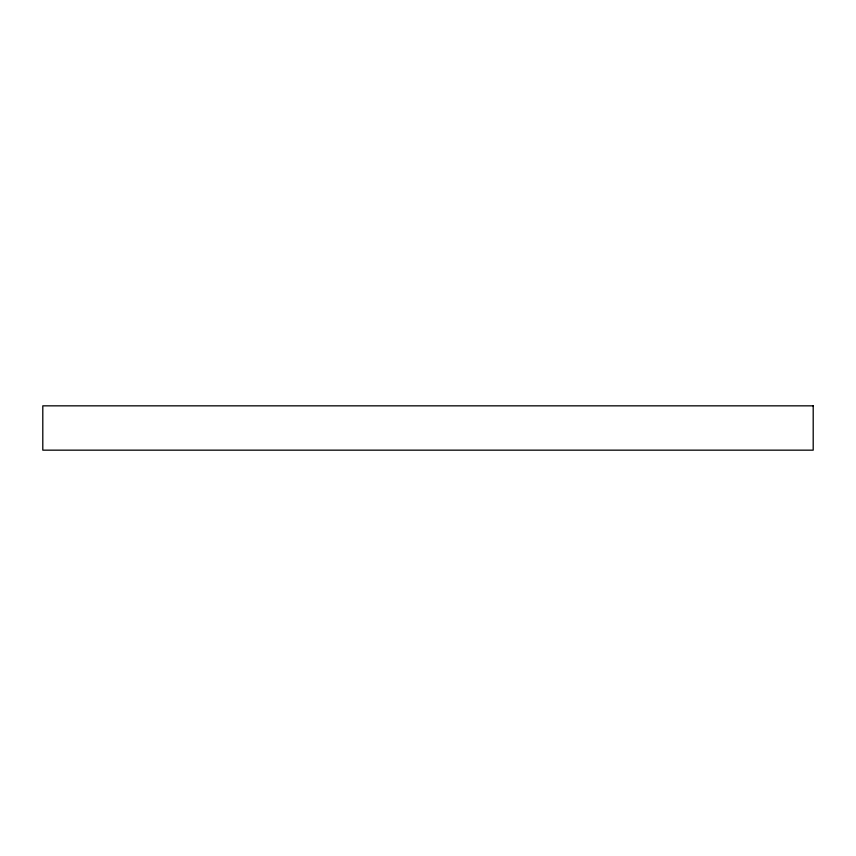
<?xml version="1.0" encoding="UTF-8"?>
<svg xmlns="http://www.w3.org/2000/svg" width="856" height="856" viewBox="0 0 856 856"><rect width="100%" height="100%" fill="white"/><g stroke="black" fill="none" stroke-linecap="round" stroke-linejoin="round"><path stroke-width="1.28" d="M813.2 405.84L42.8 405.84L42.8 450.16L813.2 450.16L813.2 405.84"/></g></svg>
